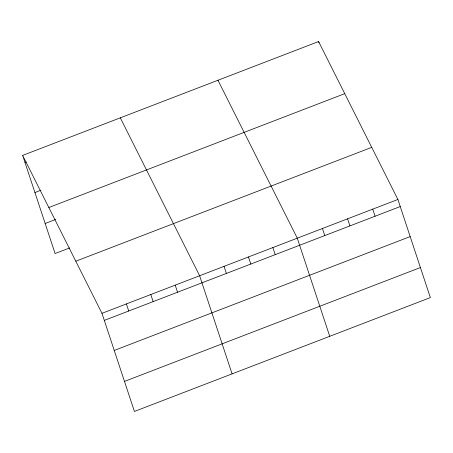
<?xml version="1.0" encoding="UTF-8"?>
<svg xmlns="http://www.w3.org/2000/svg" width="453" height="453" viewBox="0 0 453 453"><rect width="100%" height="100%" fill="white"/><g stroke="black" fill="none" stroke-linecap="round" stroke-linejoin="round"><path stroke-width="0.68" d="M22.65 155.402L318.578 41.551L397.898 199.467L430.35 297.598L134.422 411.449L101.97 313.323L22.65 155.402L55.102 253.533L69.62 247.95M24.989 162.48L26.308 161.976M34.926 192.531L40.866 190.243M48.828 207.519L344.75 93.663M45.164 223.488L55.725 219.428M75.793 261.205L371.72 147.355M101.97 313.323L397.898 199.467M104.315 320.401L400.237 206.545M114.247 350.446L410.175 236.591M124.49 381.403L420.412 267.547M217.961 80.26L297.281 238.176L329.733 336.307M120.305 117.831L199.626 275.747L232.078 373.878M318.578 41.551L319.003 42.837M372.745 209.144L375.084 216.223M347.587 218.822L349.931 225.9M322.434 228.499L324.778 235.577M272.87 247.57L275.209 254.648M248.454 256.964L250.798 264.042M224.042 266.358L226.381 273.436M175.215 285.141L177.553 292.219M150.798 294.535L153.142 301.613M126.387 303.929L128.726 311.007"/></g></svg>
